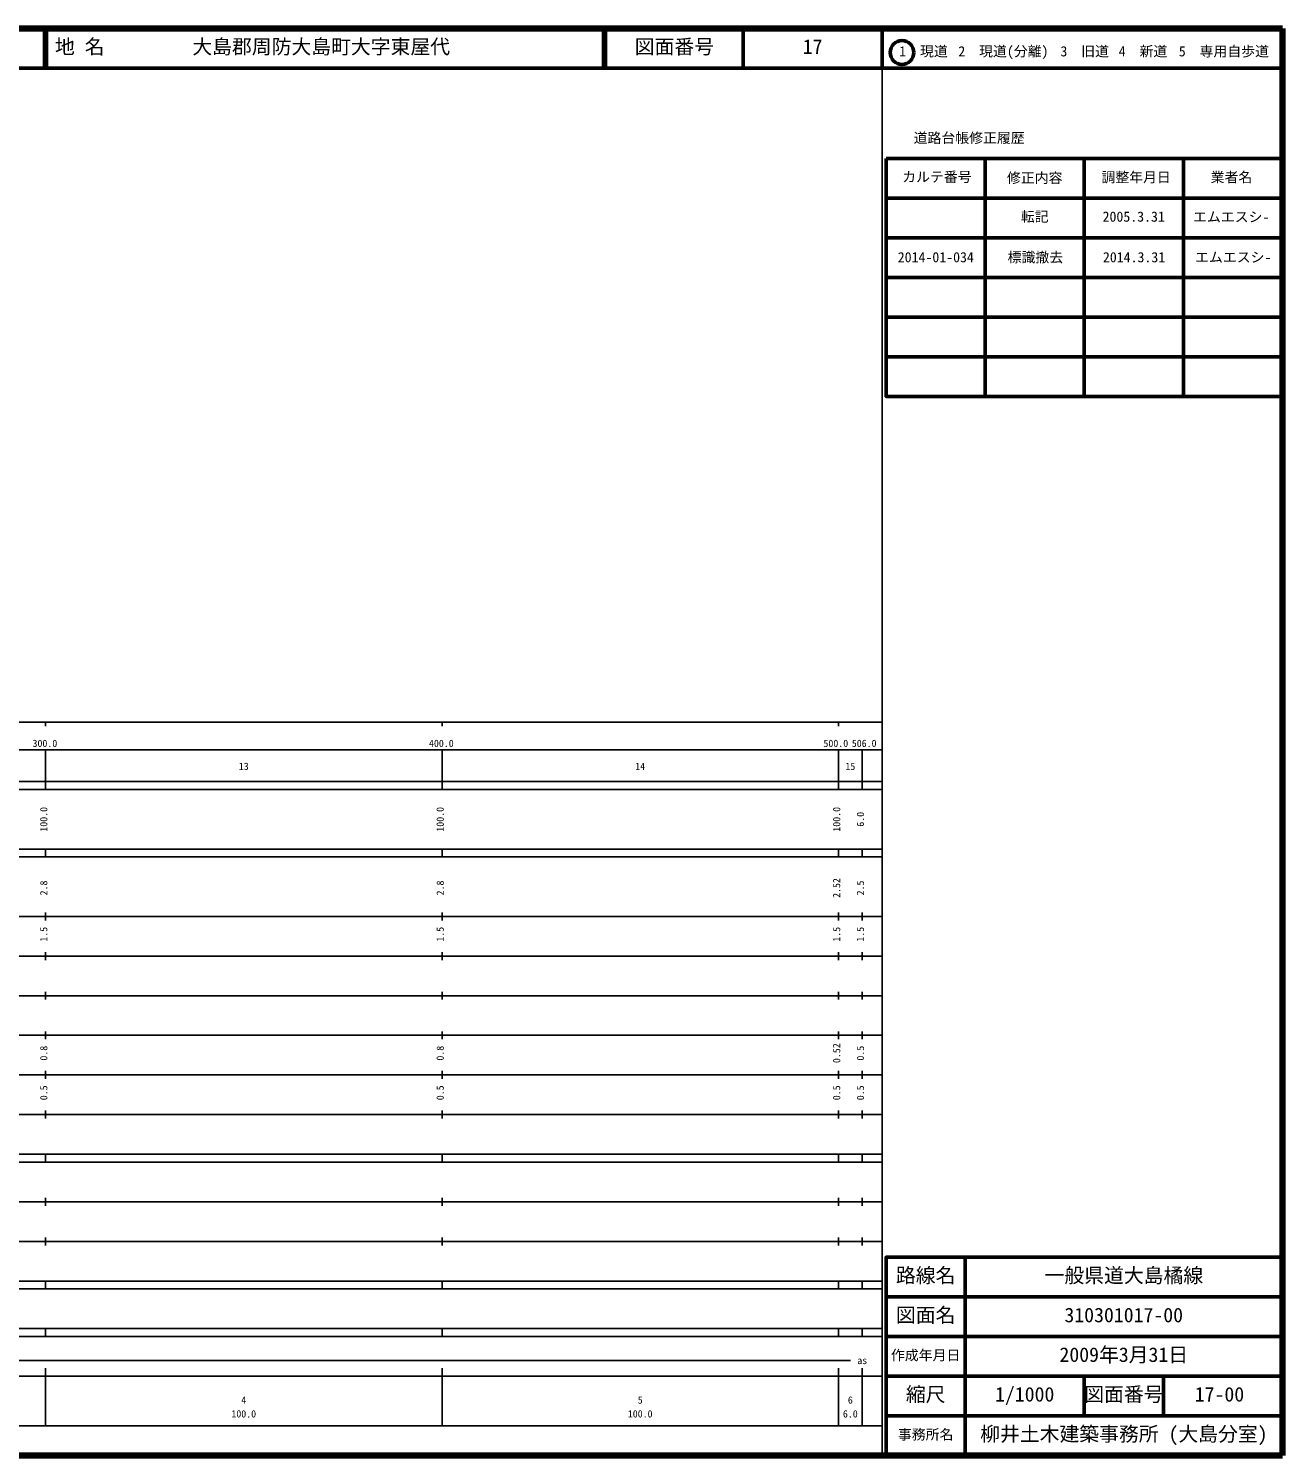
# Model space of a CAD drawing. Units: millimetres on the paper. Extents: x 40 to 680, y 20 to 380.
# Drawn here: x 363.7 to 680, y 20 to 380 of the extents above; entities that cross this region are included whole.
import ezdxf
from ezdxf.enums import TextEntityAlignment as Align

# ---------------------------------------------------------------- set-up
doc = ezdxf.new("R2010")
doc.units = ezdxf.units.MM
for name, color, linetype, lineweight in [('M-TTL', 2, 'Continuous', 140), ('M-TTL-BAND', 7, 'Continuous', 25), ('M-TTL-FRAM', 2, 'Continuous', 50), ('M-TTL-LINE', 7, 'Continuous', 50)]:
    doc.layers.add(name, color=color, linetype=linetype, lineweight=lineweight)
doc.layers.add('M-TTL-TXT', color=7, linetype='Continuous')
doc.styles.add('ＭＳ ゴシック', font='')
doc.styles.get('ＭＳ ゴシック').set_extended_font_data('MS Gothic')

msp = doc.modelspace()

# ---------------------------------------------------------------- linework, layer by layer
at = {"layer": 'M-TTL'}
for p, q in [((680, 380), (40, 380)), ((680, 20), (680, 380)), ((40, 20), (680, 20))]:
    msp.add_line(p, q, dxfattribs=at)
at = {"layer": 'M-TTL-BAND'}
for p, q in [((579, 20), (579, 370)), ((40, 205), (579, 205)), ((368, 205), (368, 204)), ((468, 205), (468, 204)), ((568, 205), (568, 204)), ((68, 198), (579, 198)), ((368, 188), (368, 198)), ((468, 188), (468, 198)), ((568, 188), (568, 198)), ((574, 188), (574, 198)), ((40, 190), (579, 190)), ((40, 188), (579, 188)), ((40, 173), (579, 173)), ((368, 171), (368, 173)), ((468, 171), (468, 173)), ((568, 171), (568, 173)), ((574, 171), (574, 173)), ((40, 171), (579, 171)), ((40, 156), (579, 156)), ((368, 155), (368, 157)), ((468, 155), (468, 157)), ((568, 155), (568, 157)), ((574, 155), (574, 157)), ((46, 146), (579, 146)), ((368, 145), (368, 147)), ((468, 145), (468, 147)), ((568, 145), (568, 147)), ((574, 145), (574, 147)), ((368, 135), (368, 137)), ((468, 135), (468, 137)), ((568, 135), (568, 137)), ((574, 135), (574, 137)), ((52, 136), (579, 136)), ((46, 126), (579, 126)), ((368, 125), (368, 127)), ((468, 125), (468, 127)), ((568, 125), (568, 127)), ((574, 125), (574, 127)), ((52, 116), (579, 116)), ((368, 115), (368, 117)), ((468, 115), (468, 117)), ((568, 115), (568, 117)), ((574, 115), (574, 117)), ((46, 106), (579, 106)), ((368, 105), (368, 107)), ((468, 105), (468, 107)), ((568, 105), (568, 107)), ((574, 105), (574, 107)), ((40, 96), (579, 96)), ((40, 94), (579, 94)), ((368, 94), (368, 96)), ((468, 94), (468, 96)), ((568, 94), (568, 96)), ((574, 94), (574, 96)), ((49, 84), (579, 84)), ((368, 83), (368, 85)), ((468, 83), (468, 85)), ((568, 83), (568, 85)), ((574, 83), (574, 85)), ((40, 74), (579, 74)), ((368, 73), (368, 75)), ((468, 73), (468, 75)), ((568, 73), (568, 75)), ((574, 73), (574, 75)), ((40, 64), (579, 64)), ((40, 62), (579, 62)), ((368, 62), (368, 64)), ((468, 62), (468, 64)), ((568, 62), (568, 64)), ((574, 62), (574, 64)), ((40, 52), (579, 52)), ((368, 50), (368, 52)), ((468, 50), (468, 52)), ((568, 50), (568, 52)), ((574, 50), (574, 52)), ((40, 50), (579, 50)), ((71, 44), (571, 44)), ((40, 40), (579, 40)), ((368, 27.5), (368, 42)), ((468, 27.5), (468, 42)), ((568, 27.5), (568, 42)), ((574, 27.5), (574, 42)), ((68, 27.5), (579, 27.5))]:
    msp.add_line(p, q, dxfattribs=at)
at = {"layer": 'M-TTL-FRAM'}
msp.add_line((580, 347.197), (680, 347.197), dxfattribs=at)
for points in [[(580, 347.197), (580, 287.197), (680, 287.197)], [(680, 70), (580, 70), (580, 20)]]:
    msp.add_lwpolyline(points, dxfattribs=at)
at = {"layer": 'M-TTL-LINE'}
for p, q in [((367.75, 380), (367.75, 370)), ((368.25, 380), (368.25, 370)), ((508.747, 380), (508.747, 370)), ((509.247, 380), (509.247, 370)), ((543.996, 380), (543.996, 370)), ((579, 380), (579, 370)), ((40, 370), (680, 370)), ((605, 347.197), (605, 287.197)), ((630, 347.197), (630, 287.197)), ((655, 347.197), (655, 287.197)), ((580, 337.197), (680, 337.197)), ((580, 327.197), (680, 327.197)), ((580, 317.197), (680, 317.197)), ((580, 307.197), (680, 307.197)), ((580, 297.197), (680, 297.197)), ((600, 70), (600, 20)), ((680, 60), (580, 60)), ((680, 50), (580, 50)), ((680, 40), (580, 40)), ((630, 40), (630, 30)), ((650, 40), (650, 30)), ((680, 30), (580, 30))]:
    msp.add_line(p, q, dxfattribs=at)
msp.add_circle((584.031, 373.958), 3, dxfattribs=at)

# ---------------------------------------------------------------- texts
at = {"layer": 'M-TTL-BAND', "style": 'ＭＳ ゴシック'}
for s, p in [('300.0', (364.719, 198.195)), ('400.0', (464.719, 198.195)), ('500.0', (564.219, 198.195)), ('506.0', (571.375, 198.195)), ('13', (416.75, 192.405)), ('14', (516.75, 192.405)), ('15', (569.75, 192.405)), ('as', (572.75, 42.5)), ('4', (417.375, 32.523)), ('5', (517.375, 32.523)), ('6', (570.375, 32.523)), ('100.0', (414.875, 29.033)), ('100.0', (514.875, 29.033)), ('6.0', (569.125, 29.033))]:
    msp.add_text(s, height=1.833, dxfattribs=at).set_placement(p, align=Align.BOTTOM_LEFT)
for s, p in [('100.0', (369, 177.375)), ('100.0', (469, 177.375)), ('100.0', (569, 177.375)), ('6.0', (575, 178.625)), ('2.8', (369, 161.299)), ('2.8', (469, 161.299)), ('2.52', (569, 160.674)), ('2.5', (575, 161.299)), ('1.5', (369, 149.625)), ('1.5', (469, 149.625)), ('1.5', (569, 149.625)), ('1.5', (575, 149.625)), ('0.8', (369, 119.625)), ('0.8', (469, 119.625)), ('0.52', (569, 119)), ('0.5', (575, 119.625)), ('0.5', (369, 109.625)), ('0.5', (469, 109.625)), ('0.5', (569, 109.625)), ('0.5', (575, 109.625))]:
    msp.add_text(s, height=1.833, rotation=90, dxfattribs=at).set_placement(p, align=Align.BOTTOM_LEFT)
at = {"layer": 'M-TTL-TXT', "style": 'ＭＳ ゴシック'}
for s, height, p in [('地 名', 3.666, (370.38, 372.5)), ('大島郡周防大島町大字東屋代', 3.666, (405.024, 372.5)), ('図面番号', 3.666, (516.621, 372.5)), ('17', 3.666, (558.996, 372.5)), ('1\u3000現道', 2.566, (583.323, 372.208)), ('2\u3000現道(分離)', 2.566, (598.244, 372.208)), ('3\u3000旧道', 2.566, (623.996, 372.208)), ('4\u3000新道', 2.566, (638.699, 372.208)), ('5\u3000専用自歩道', 2.566, (653.853, 372.208)), ('道路台帳修正履歴', 2.566, (586.968, 350.363)), ('カルテ番号', 2.566, (584.089, 340.527)), ('修正内容', 2.566, (610.509, 340.273)), ('調整年月日', 2.566, (634.339, 340.447)), ('業者名', 2.566, (661.884, 340.447)), ('転記', 2.566, (614, 330.495)), ('2005.3.31', 2.566, (634.625, 330.495)), ('エムエスシ-', 2.566, (657.452, 330.439)), ('2014-01-034', 2.566, (582.962, 320.263)), ('標識撤去', 2.566, (610.675, 320.263)), ('2014.3.31', 2.566, (634.712, 320.263)), ('エムエスシ-', 2.566, (657.962, 320.263)), ('路線名', 3.666, (582.5, 62.5)), ('一般県道大島橘線', 3.666, (620, 62.5)), ('図面名', 3.666, (582.5, 52.5)), ('310301017-00', 3.666, (625, 52.5)), ('作成年月日', 2.566, (581.25, 43.25)), ('2009年3月31日', 3.666, (623.75, 42.5)), ('縮尺', 3.666, (585, 32.5)), ('1/1000', 3.666, (607.5, 32.5)), ('図面番号', 3.666, (630, 32.5)), ('17-00', 3.666, (657.875, 32.5)), ('事務所名', 2.566, (583, 23.25)), ('柳井土木建築事務所 (大島分室)', 3.666, (603.75, 22.5))]:
    msp.add_text(s, height=height, dxfattribs=at).set_placement(p, align=Align.BOTTOM_LEFT)

doc.saveas('drawing.dxf')
